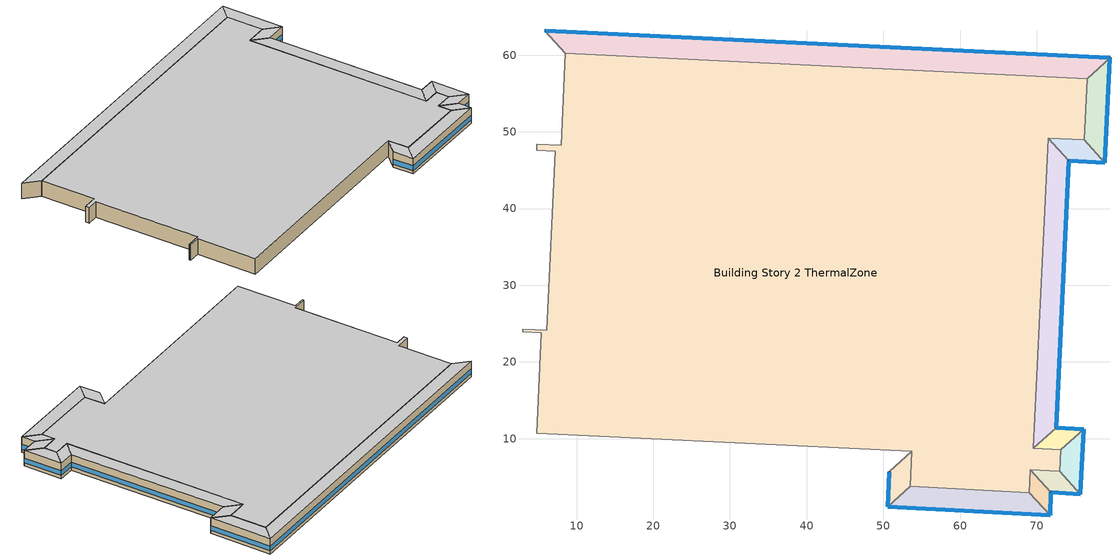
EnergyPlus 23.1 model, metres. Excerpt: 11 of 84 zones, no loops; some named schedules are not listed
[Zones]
Building Story 2 ThermalZone
 floor adiabatic (Typical Interior Floor): 76.59,56.95 76.19,48.94 71.5,49.16 69.54,8.77 73.13,8.55 73.02,5.75 69.14,5.95 69.05,2.94 53.53,3.81 53.69,8.37 4.8,10.69 5.38,23.8 2.95,23.91 2.97,24.27 6.14,24.16 7.23,47.45 4.79,47.57 4.82,48.38 7.98,48.25 8.55,60.23 z3.6
 wall adiabatic (Typical Interior Wall): 76.19,48.94 76.59,56.95 8.55,60.23 7.98,48.25 4.82,48.38 4.79,47.57 7.23,47.45 6.14,24.16 2.97,24.27 2.95,23.91 5.38,23.8 4.8,10.69 53.69,8.37 53.53,3.81 69.05,2.94 69.14,5.95 73.02,5.75 73.13,8.55 69.54,8.77 71.5,49.16 76.19,48.94 z3.6:7.2
 ceiling adiabatic (Typical Interior Ceiling): 8.55,60.23 7.98,48.25 4.82,48.38 4.79,47.57 7.23,47.45 6.14,24.16 2.97,24.27 2.95,23.91 5.38,23.8 4.8,10.69 53.69,8.37 53.53,3.81 69.05,2.94 69.14,5.95 73.02,5.75 73.13,8.55 69.54,8.77 71.5,49.16 76.19,48.94 76.59,56.95 z7.2
Building Story 2 ThermalZone 1
 floor adiabatic (Typical Interior Floor): 79.55,59.64 78.88,45.98 76.19,48.94 76.59,56.95 z3.6
 wall outside (Typical Insulated Steel Framed Exterior Wall R-12.99): 78.88,45.98 79.55,59.64 z3.6:7.2
 wall adiabatic (Typical Interior Wall): 79.55,59.64 76.59,56.95 76.19,48.94 78.88,45.98 z3.6:7.2
 window (U 0.55 SHGC 0.25): 78.88,46 79.55,59.61 z4.36:5.45
 ceiling adiabatic (Typical Interior Ceiling): 76.59,56.95 76.19,48.94 78.88,45.98 79.55,59.64 z7.2
Building Story 2 ThermalZone 2
 floor adiabatic (Typical Interior Floor): 78.88,45.98 74.19,46.2 71.5,49.16 76.19,48.94 z3.6
 wall outside (Typical Insulated Steel Framed Exterior Wall R-12.99): 74.19,46.2 78.88,45.98 z3.6:7.2
 wall adiabatic (Typical Interior Wall): 78.88,45.98 76.19,48.94 71.5,49.16 74.19,46.2 z3.6:7.2
 window (U 0.55 SHGC 0.25): 74.22,46.2 78.85,45.98 z4.36:5.45
 ceiling adiabatic (Typical Interior Ceiling): 76.19,48.94 71.5,49.16 74.19,46.2 78.88,45.98 z7.2
Building Story 2 ThermalZone 20
 floor adiabatic (Typical Interior Ceiling): 5.86,63.19 79.55,59.64 76.59,56.95 8.55,60.23 z3.6
 wall outside (Typical Insulated Steel Framed Exterior Wall R-12.99): 79.55,59.64 5.86,63.19 z3.6:7.2
 wall adiabatic (Typical Interior Wall): 5.86,63.19 8.55,60.23 76.59,56.95 79.55,59.64 z3.6:7.2
 window (U 0.55 SHGC 0.25): 79.52,59.64 5.89,63.19 z4.36:5.44
 ceiling adiabatic (Typical Interior Ceiling): 8.55,60.23 76.59,56.95 79.55,59.64 5.86,63.19 z7.2
Building Story 2 ThermalZone 3
 floor adiabatic (Typical Interior Floor): 74.19,46.2 72.52,11.44 69.54,8.77 71.5,49.16 z3.6
 wall outside (Typical Insulated Steel Framed Exterior Wall R-12.99): 72.52,11.44 74.19,46.2 z3.6:7.2
 wall adiabatic (Typical Interior Wall): 74.19,46.2 71.5,49.16 69.54,8.77 72.52,11.44 z3.6:7.2
 window (U 0.55 SHGC 0.25): 72.52,11.46 74.19,46.18 z4.36:5.44
 ceiling adiabatic (Typical Interior Ceiling): 71.5,49.16 69.54,8.77 72.52,11.44 74.19,46.2 z7.2
Building Story 2 ThermalZone 4
 floor adiabatic (Typical Interior Floor): 72.52,11.44 76.12,11.22 73.13,8.55 69.54,8.77 z3.6
 wall outside (Typical Insulated Steel Framed Exterior Wall R-12.99): 76.12,11.22 72.52,11.44 z3.6:7.2
 wall adiabatic (Typical Interior Wall): 72.52,11.44 69.54,8.77 73.13,8.55 76.12,11.22 z3.6:7.2
 window (U 0.55 SHGC 0.25): 76.09,11.22 72.54,11.44 z4.36:5.46
 ceiling adiabatic (Typical Interior Ceiling): 69.54,8.77 73.13,8.55 76.12,11.22 72.52,11.44 z7.2
Building Story 2 ThermalZone 5
 floor adiabatic (Typical Interior Floor): 76.12,11.22 75.7,2.78 73.02,5.75 73.13,8.55 z3.6
 wall outside (Typical Insulated Steel Framed Exterior Wall R-12.99): 75.7,2.78 76.12,11.22 z3.6:7.2
 wall adiabatic (Typical Interior Wall): 76.12,11.22 73.13,8.55 73.02,5.75 75.7,2.78 z3.6:7.2
 window (U 0.55 SHGC 0.25): 75.7,2.8 76.11,11.19 z4.36:5.45
 ceiling adiabatic (Typical Interior Ceiling): 73.13,8.55 73.02,5.75 75.7,2.78 76.12,11.22 z7.2
Building Story 2 ThermalZone 6
 floor adiabatic (Typical Interior Floor): 75.7,2.78 71.85,3 69.14,5.95 73.02,5.75 z3.6
 wall outside (Typical Insulated Steel Framed Exterior Wall R-12.99): 71.85,3 75.7,2.78 z3.6:7.2
 wall adiabatic (Typical Interior Wall): 75.7,2.78 73.02,5.75 69.14,5.95 71.85,3 z3.6:7.2
 window (U 0.55 SHGC 0.25): 71.87,3 75.67,2.78 z4.36:5.46
 ceiling adiabatic (Typical Interior Ceiling): 73.02,5.75 69.14,5.95 71.85,3 75.7,2.78 z7.2
Building Story 2 ThermalZone 7
 floor adiabatic (Typical Interior Floor): 71.85,3 71.76,0 69.05,2.94 69.14,5.95 z3.6
 wall outside (Typical Insulated Steel Framed Exterior Wall R-12.99): 71.76,0 71.85,3 z3.6:7.2
 wall adiabatic (Typical Interior Wall): 71.85,3 69.14,5.95 69.05,2.94 71.76,0 z3.6:7.2
 window (U 0.55 SHGC 0.25): 71.76,0.03 71.84,2.97 z4.36:5.46
 ceiling adiabatic (Typical Interior Ceiling): 69.14,5.95 69.05,2.94 71.76,0 71.85,3 z7.2
Building Story 2 ThermalZone 8
 floor adiabatic (Typical Interior Floor): 71.76,0 50.58,1.11 53.53,3.81 69.05,2.94 z3.6
 wall outside (Typical Insulated Steel Framed Exterior Wall R-12.99): 50.58,1.11 71.76,0 z3.6:7.2
 wall adiabatic (Typical Interior Wall): 71.76,0 69.05,2.94 53.53,3.81 50.58,1.11 z3.6:7.2
 window (U 0.55 SHGC 0.25): 50.6,1.11 71.74,0 z4.36:5.44
 ceiling adiabatic (Typical Interior Ceiling): 69.05,2.94 53.53,3.81 50.58,1.11 71.76,0 z7.2
Building Story 2 ThermalZone 9
 floor adiabatic (Typical Interior Floor): 50.58,1.11 50.74,5.66 53.69,8.37 53.53,3.81 z3.6
 wall outside (Typical Insulated Steel Framed Exterior Wall R-12.99): 50.74,5.66 50.58,1.11 z3.6:7.2
 wall adiabatic (Typical Interior Wall): 50.58,1.11 53.53,3.81 53.69,8.37 50.74,5.66 z3.6:7.2
 window (U 0.55 SHGC 0.25): 50.74,5.64 50.58,1.14 z4.36:5.45
 ceiling adiabatic (Typical Interior Ceiling): 53.53,3.81 53.69,8.37 50.74,5.66 50.58,1.11 z7.2
[Building]
bld_25: Terrain=City
[Site:Location]
Jack Northrop Fld H_CA_USA: Latitude {deg}=41.3128; Longitude {deg}=-105.579; Time Zone {hr}=-8; Elevation {m}=21
[Site:GroundTemperature:FCfactorMethod]
18.8, 14.3, 13.6, 13.2, 13.3, 12.6, 15.3, 15.6, 17.7, 19.4, 19.7, 18.5
[Site:WaterMainsTemperature]
Calculation Method=Correlation; Annual Average Outdoor Air Temperature {C}=8.96667; Maximum Difference In Monthly Average Outdoor Air Temperatures {deltaC}=26.2
[SizingPeriod:DesignDay] Day of Month=21; Dry-Bulb Temperature Range Modifier Type=DefaultMultipliers; Humidity Condition Type=Wetbulb; Barometric Pressure {Pa}=98769; Rain Indicator=No; Snow Indicator=No; Daylight Saving Time Indicator=No; Begin Environment Reset Mode=FullResetAtBeginEnvironment
Name | Month | Day Type | Maximum Dry-Bulb Temperature {C} | Daily Dry-Bulb Temperature Range {deltaC} | Wetbulb or DewPoint at Maximum Dry-Bulb {C} | Wind Speed {m/s} | Wind Direction {deg} | Solar Model Indicator | ASHRAE Clear Sky Optical Depth for Beam Irradiance (taub) | ASHRAE Clear Sky Optical Depth for Diffuse Irradiance (taud) | Sky Clearness
Buffalo Niagara Intl Ap Ann Clg .4% Condns DB=>MWB 1 | 7 | SummerDesignDay | 30.3 | 9.3 | 21.8 | 5.7 | 240 | ASHRAETau | 0.462 | 2.001
Buffalo Niagara Intl Ap Ann Clg .4% Condns WB=>MDB 1 | 7 | SummerDesignDay | 27.8 | 9.3 | 23.8 | 5.7 | 240 | ASHRAETau | 0.462 | 2.001
Buffalo Niagara Intl Ap Ann Htg 99.6% Condns DB 1 | 1 | WinterDesignDay | -16.3 | 0 | -16.3 | 5.1 | 270 | ASHRAEClearSky |  |  | 0
[Material] Thermal Absorptance=0.9; Solar Absorptance=0.7
Name | Roughness | Thickness {m} | Conductivity {W/m-K} | Density {kg/m3} | Specific Heat {J/kg-K} | Visible Absorptance
100mm Normalweight concrete floor | MediumRough | 0.1016 | 2.31045 | 2322 | 832.557 | 0.7
25mm Stucco | Smooth | 0.0254 | 0.72 | 1856 | 840 | 0.7
5/8 in. Gypsum Board | MediumSmooth | 0.0159 | 0.16 | 800 | 1090 | 0.7
G01 13mm gypsum board | Smooth | 0.0127 | 0.160031 | 800.001 | 1090.73 | 0.5
Std Wood 6inch 1; Std Wood 6inch 2 | MediumSmooth | 0.15 | 0.12 | 540 | 1210 | 0.7
[Material:NoMass] Roughness=Smooth; Thermal Absorptance=0.9; Solar Absorptance=0.7
Name | Thermal Resistance {m2-K/W} | Visible Absorptance
CP02 CARPET PAD | 0.21648 | 0.8
Typical Insulation R-10.81 | 1.90342 | 0.7
[WindowMaterial:Gas]
Gap_1_W_0_0032: Gas Type=Air; Thickness {m}=0.0032
[WindowMaterial:Glazing] Optical Data Type=SpectralAverage; Infrared Transmittance at Normal Incidence=0; Back Side Infrared Hemispherical Emissivity=0.84; Conductivity {W/m-K}=1; Dirt Correction Factor for Solar and Visible Transmittance=1; Solar Diffusing=No
Name | Thickness {m} | Solar Transmittance at Normal Incidence | Front Side Solar Reflectance at Normal Incidence | Back Side Solar Reflectance at Normal Incidence | Visible Transmittance at Normal Incidence | Front Side Visible Reflectance at Normal Incidence | Back Side Visible Reflectance at Normal Incidence | Front Side Infrared Hemispherical Emissivity
Glass_2022F_LayerAvg | 0.0039 | 0.355897 | 0.394095 | 0.265645 | 0.677694 | 0.042734 | 0.05547 | 0.046
Glass_2175_LayerAvg | 0.0086 | 0.167758 | 0.217606 | 0.437978 | 0.416044 | 0.078729 | 0.10654 | 0.84
[Construction]
InteriorFurnishings 1: Std Wood 6inch 1
InteriorFurnishings 2: Std Wood 6inch 2
Typical Insulated Steel Framed Exterior Wall R-12.99: 25mm Stucco, 5/8 in. Gypsum Board, Typical Insulation R-10.81, 5/8 in. Gypsum Board
Typical Interior Ceiling: CP02 CARPET PAD, 100mm Normalweight concrete floor
Typical Interior Floor: 100mm Normalweight concrete floor, CP02 CARPET PAD
Typical Interior Wall: G01 13mm gypsum board, G01 13mm gypsum board
U 0.55 SHGC 0.25: Glass_2175_LayerAvg, Gap_1_W_0_0032, Glass_2022F_LayerAvg
[Zone] Multiplier=1; Part of Total Floor Area=Yes
Building Story 2 ThermalZone; Building Story 2 ThermalZone 1; Building Story 2 ThermalZone 2; Building Story 2 ThermalZone 20; Building Story 2 ThermalZone 3; Building Story 2 ThermalZone 4; Building Story 2 ThermalZone 5; Building Story 2 ThermalZone 6; Building Story 2 ThermalZone 7; Building Story 2 ThermalZone 8; Building Story 2 ThermalZone 9
[Space] Space Type=Story Mid Blended Space Type
Name | Zone
Building Story 2 Space | Building Story 2 ThermalZone
Building Story 2 Space 1 | Building Story 2 ThermalZone 1
Building Story 2 Space 2 | Building Story 2 ThermalZone 2
Building Story 2 Space 20 | Building Story 2 ThermalZone 20
Building Story 2 Space 3 | Building Story 2 ThermalZone 3
Building Story 2 Space 4 | Building Story 2 ThermalZone 4
Building Story 2 Space 5 | Building Story 2 ThermalZone 5
Building Story 2 Space 6 | Building Story 2 ThermalZone 6
Building Story 2 Space 7 | Building Story 2 ThermalZone 7
Building Story 2 Space 8 | Building Story 2 ThermalZone 8
Building Story 2 Space 9 | Building Story 2 ThermalZone 9
[SpaceList]
Story Mid Blended Space Type: Building Story 2 Space 4, Building Story 2 Space 11, Building Story 2 Space 20, Building Story 2 Space 16, Building Story 2 Space 5, Building Story 2 Space 17, Building Story 2 Space 15, Building Story 2 Space 19, Building Story 2 Space 18, Building Story 2 Space 14, Building Story 2 Space 7, Building Story 2 Space 13, Building Story 2 Space 10, Building Story 2 Space 12, Building Story 2 Space 9, Building Story 2 Space 6, Building Story 2 Space 3, Building Story 2 Space 2, Building Story 2 Space, Building Story 2 Space 8, Building Story 2 Space 1
[InternalMass]
Name | Construction | Zone or ZoneList | Space or SpaceList | Surface Area {m2}
Building Story 2 Space 4 SecondarySchool Classroom A  - Story Mid Mass; Building Story 2 Space 4 SecondarySchool Classroom C  - Story Mid Mass | InteriorFurnishings 1 | Building Story 2 ThermalZone 4 | Building Story 2 Space 4 | 4.47776
Building Story 2 Space 20 SecondarySchool Classroom A  - Story Mid Mass; Building Story 2 Space 20 SecondarySchool Classroom C  - Story Mid Mass | InteriorFurnishings 1 | Building Story 2 ThermalZone 20 | Building Story 2 Space 20 | 87.5473
Building Story 2 Space 5 SecondarySchool Classroom A  - Story Mid Mass; Building Story 2 Space 5 SecondarySchool Classroom C  - Story Mid Mass | InteriorFurnishings 1 | Building Story 2 ThermalZone 5 | Building Story 2 Space 5 | 6.94893
Building Story 2 Space 7 SecondarySchool Classroom A  - Story Mid Mass; Building Story 2 Space 7 SecondarySchool Classroom C  - Story Mid Mass | InteriorFurnishings 1 | Building Story 2 ThermalZone 7 | Building Story 2 Space 7 | 3.66064
Building Story 2 Space 9 SecondarySchool Classroom A  - Story Mid Mass; Building Story 2 Space 9 SecondarySchool Classroom C  - Story Mid Mass | InteriorFurnishings 1 | Building Story 2 ThermalZone 9 | Building Story 2 Space 9 | 5.66849
Building Story 2 Space 6 SecondarySchool Classroom A  - Story Mid Mass; Building Story 2 Space 6 SecondarySchool Classroom C  - Story Mid Mass | InteriorFurnishings 1 | Building Story 2 ThermalZone 6 | Building Story 2 Space 6 | 4.75399
Building Story 2 Space 3 SecondarySchool Classroom A  - Story Mid Mass; Building Story 2 Space 3 SecondarySchool Classroom C  - Story Mid Mass | InteriorFurnishings 1 | Building Story 2 ThermalZone 3 | Building Story 2 Space 3 | 46.5917
Building Story 2 Space 2 SecondarySchool Classroom A  - Story Mid Mass; Building Story 2 Space 2 SecondarySchool Classroom C  - Story Mid Mass | InteriorFurnishings 1 | Building Story 2 ThermalZone 2 | Building Story 2 Space 2 | 5.7984
Building Story 2 Space SecondarySchool Classroom A  - Story Mid Mass; Building Story 2 Space SecondarySchool Classroom C  - Story Mid Mass | InteriorFurnishings 1 | Building Story 2 ThermalZone | Building Story 2 Space | 1442.32
Building Story 2 Space 8 SecondarySchool Classroom A  - Story Mid Mass; Building Story 2 Space 8 SecondarySchool Classroom C  - Story Mid Mass | InteriorFurnishings 1 | Building Story 2 ThermalZone 8 | Building Story 2 Space 8 | 22.6304
Building Story 2 Space 1 SecondarySchool Classroom A  - Story Mid Mass; Building Story 2 Space 1 SecondarySchool Classroom C  - Story Mid Mass | InteriorFurnishings 1 | Building Story 2 ThermalZone 1 | Building Story 2 Space 1 | 13.3914
Building Story 2 Space 4 SecondarySchool Classroom A end_a - Story Mid Mass; Building Story 2 Space 4 SecondarySchool Classroom C end_a - Story Mid Mass | InteriorFurnishings 1 | Building Story 2 ThermalZone 4 | Building Story 2 Space 4 | 0.351478
Building Story 2 Space 20 SecondarySchool Classroom A end_a - Story Mid Mass; Building Story 2 Space 20 SecondarySchool Classroom C end_a - Story Mid Mass | InteriorFurnishings 1 | Building Story 2 ThermalZone 20 | Building Story 2 Space 20 | 6.87195
Building Story 2 Space 5 SecondarySchool Classroom A end_a - Story Mid Mass; Building Story 2 Space 5 SecondarySchool Classroom C end_a - Story Mid Mass | InteriorFurnishings 1 | Building Story 2 ThermalZone 5 | Building Story 2 Space 5 | 0.54545
Building Story 2 Space 7 SecondarySchool Classroom A end_a - Story Mid Mass; Building Story 2 Space 7 SecondarySchool Classroom C end_a - Story Mid Mass | InteriorFurnishings 1 | Building Story 2 ThermalZone 7 | Building Story 2 Space 7 | 0.287339
Building Story 2 Space 9 SecondarySchool Classroom A end_a - Story Mid Mass; Building Story 2 Space 9 SecondarySchool Classroom C end_a - Story Mid Mass | InteriorFurnishings 1 | Building Story 2 ThermalZone 9 | Building Story 2 Space 9 | 0.444943
Building Story 2 Space 6 SecondarySchool Classroom A end_a - Story Mid Mass; Building Story 2 Space 6 SecondarySchool Classroom C end_a - Story Mid Mass | InteriorFurnishings 1 | Building Story 2 ThermalZone 6 | Building Story 2 Space 6 | 0.37316
Building Story 2 Space 3 SecondarySchool Classroom A end_a - Story Mid Mass; Building Story 2 Space 3 SecondarySchool Classroom C end_a - Story Mid Mass | InteriorFurnishings 1 | Building Story 2 ThermalZone 3 | Building Story 2 Space 3 | 3.65717
Building Story 2 Space 2 SecondarySchool Classroom A end_a - Story Mid Mass; Building Story 2 Space 2 SecondarySchool Classroom C end_a - Story Mid Mass | InteriorFurnishings 1 | Building Story 2 ThermalZone 2 | Building Story 2 Space 2 | 0.45514
Building Story 2 Space SecondarySchool Classroom A end_a - Story Mid Mass; Building Story 2 Space SecondarySchool Classroom C end_a - Story Mid Mass | InteriorFurnishings 1 | Building Story 2 ThermalZone | Building Story 2 Space | 113.213
Building Story 2 Space 8 SecondarySchool Classroom A end_a - Story Mid Mass; Building Story 2 Space 8 SecondarySchool Classroom C end_a - Story Mid Mass | InteriorFurnishings 1 | Building Story 2 ThermalZone 8 | Building Story 2 Space 8 | 1.77635
Building Story 2 Space 1 SecondarySchool Classroom A end_a - Story Mid Mass; Building Story 2 Space 1 SecondarySchool Classroom C end_a - Story Mid Mass | InteriorFurnishings 1 | Building Story 2 ThermalZone 1 | Building Story 2 Space 1 | 1.05114
Building Story 2 Space 4 SecondarySchool Corridor B  - Story Mid Mass | InteriorFurnishings 1 | Building Story 2 ThermalZone 4 | Building Story 2 Space 4 | 6.31392
Building Story 2 Space 20 SecondarySchool Corridor B  - Story Mid Mass | InteriorFurnishings 1 | Building Story 2 ThermalZone 20 | Building Story 2 Space 20 | 123.447
Building Story 2 Space 5 SecondarySchool Corridor B  - Story Mid Mass | InteriorFurnishings 1 | Building Story 2 ThermalZone 5 | Building Story 2 Space 5 | 9.79843
Building Story 2 Space 7 SecondarySchool Corridor B  - Story Mid Mass | InteriorFurnishings 1 | Building Story 2 ThermalZone 7 | Building Story 2 Space 7 | 5.16173
Building Story 2 Space 9 SecondarySchool Corridor B  - Story Mid Mass | InteriorFurnishings 1 | Building Story 2 ThermalZone 9 | Building Story 2 Space 9 | 7.99292
Building Story 2 Space 6 SecondarySchool Corridor B  - Story Mid Mass | InteriorFurnishings 1 | Building Story 2 ThermalZone 6 | Building Story 2 Space 6 | 6.70342
Building Story 2 Space 3 SecondarySchool Corridor B  - Story Mid Mass | InteriorFurnishings 1 | Building Story 2 ThermalZone 3 | Building Story 2 Space 3 | 65.6972
Building Story 2 Space 2 SecondarySchool Corridor B  - Story Mid Mass | InteriorFurnishings 1 | Building Story 2 ThermalZone 2 | Building Story 2 Space 2 | 8.17611
Building Story 2 Space SecondarySchool Corridor B  - Story Mid Mass | InteriorFurnishings 1 | Building Story 2 ThermalZone | Building Story 2 Space | 2033.76
Building Story 2 Space 8 SecondarySchool Corridor B  - Story Mid Mass | InteriorFurnishings 1 | Building Story 2 ThermalZone 8 | Building Story 2 Space 8 | 31.9103
Building Story 2 Space 1 SecondarySchool Corridor B  - Story Mid Mass | InteriorFurnishings 1 | Building Story 2 ThermalZone 1 | Building Story 2 Space 1 | 18.8827
Building Story 2 Space 4 SecondarySchool Corridor B end_a - Story Mid Mass | InteriorFurnishings 1 | Building Story 2 ThermalZone 4 | Building Story 2 Space 4 | 0.495605
Building Story 2 Space 20 SecondarySchool Corridor B end_a - Story Mid Mass | InteriorFurnishings 1 | Building Story 2 ThermalZone 20 | Building Story 2 Space 20 | 9.68988
Building Story 2 Space 5 SecondarySchool Corridor B end_a - Story Mid Mass | InteriorFurnishings 1 | Building Story 2 ThermalZone 5 | Building Story 2 Space 5 | 0.769119
Building Story 2 Space 7 SecondarySchool Corridor B end_a - Story Mid Mass | InteriorFurnishings 1 | Building Story 2 ThermalZone 7 | Building Story 2 Space 7 | 0.405165
Building Story 2 Space 9 SecondarySchool Corridor B end_a - Story Mid Mass | InteriorFurnishings 1 | Building Story 2 ThermalZone 9 | Building Story 2 Space 9 | 0.627397
Building Story 2 Space 6 SecondarySchool Corridor B end_a - Story Mid Mass | InteriorFurnishings 1 | Building Story 2 ThermalZone 6 | Building Story 2 Space 6 | 0.526179
Building Story 2 Space 3 SecondarySchool Corridor B end_a - Story Mid Mass | InteriorFurnishings 1 | Building Story 2 ThermalZone 3 | Building Story 2 Space 3 | 5.15684
Building Story 2 Space 2 SecondarySchool Corridor B end_a - Story Mid Mass | InteriorFurnishings 1 | Building Story 2 ThermalZone 2 | Building Story 2 Space 2 | 0.641776
Building Story 2 Space SecondarySchool Corridor B end_a - Story Mid Mass | InteriorFurnishings 1 | Building Story 2 ThermalZone | Building Story 2 Space | 159.638
Building Story 2 Space 8 SecondarySchool Corridor B end_a - Story Mid Mass | InteriorFurnishings 1 | Building Story 2 ThermalZone 8 | Building Story 2 Space 8 | 2.50477
Building Story 2 Space 1 SecondarySchool Corridor B end_a - Story Mid Mass | InteriorFurnishings 1 | Building Story 2 ThermalZone 1 | Building Story 2 Space 1 | 1.48218
Building Story 2 Space 4 SecondarySchool Gym A  - Story Mid Mass; Building Story 2 Space 4 SecondarySchool Gym C  - Story Mid Mass | InteriorFurnishings 1 | Building Story 2 ThermalZone 4 | Building Story 2 Space 4 | 0.250414
Building Story 2 Space 20 SecondarySchool Gym A  - Story Mid Mass; Building Story 2 Space 20 SecondarySchool Gym C  - Story Mid Mass | InteriorFurnishings 1 | Building Story 2 ThermalZone 20 | Building Story 2 Space 20 | 4.896
Building Story 2 Space 5 SecondarySchool Gym A  - Story Mid Mass; Building Story 2 Space 5 SecondarySchool Gym C  - Story Mid Mass | InteriorFurnishings 1 | Building Story 2 ThermalZone 5 | Building Story 2 Space 5 | 0.388612
Building Story 2 Space 7 SecondarySchool Gym A  - Story Mid Mass; Building Story 2 Space 7 SecondarySchool Gym C  - Story Mid Mass | InteriorFurnishings 1 | Building Story 2 ThermalZone 7 | Building Story 2 Space 7 | 0.204718
Building Story 2 Space 9 SecondarySchool Gym A  - Story Mid Mass; Building Story 2 Space 9 SecondarySchool Gym C  - Story Mid Mass | InteriorFurnishings 1 | Building Story 2 ThermalZone 9 | Building Story 2 Space 9 | 0.317005
Building Story 2 Space 6 SecondarySchool Gym A  - Story Mid Mass; Building Story 2 Space 6 SecondarySchool Gym C  - Story Mid Mass | InteriorFurnishings 1 | Building Story 2 ThermalZone 6 | Building Story 2 Space 6 | 0.265862
Building Story 2 Space 3 SecondarySchool Gym A  - Story Mid Mass; Building Story 2 Space 3 SecondarySchool Gym C  - Story Mid Mass | InteriorFurnishings 1 | Building Story 2 ThermalZone 3 | Building Story 2 Space 3 | 2.6056
Building Story 2 Space 2 SecondarySchool Gym A  - Story Mid Mass; Building Story 2 Space 2 SecondarySchool Gym C  - Story Mid Mass | InteriorFurnishings 1 | Building Story 2 ThermalZone 2 | Building Story 2 Space 2 | 0.32427
Building Story 2 Space SecondarySchool Gym A  - Story Mid Mass; Building Story 2 Space SecondarySchool Gym C  - Story Mid Mass | InteriorFurnishings 1 | Building Story 2 ThermalZone | Building Story 2 Space | 80.6602
Building Story 2 Space 8 SecondarySchool Gym A  - Story Mid Mass; Building Story 2 Space 8 SecondarySchool Gym C  - Story Mid Mass | InteriorFurnishings 1 | Building Story 2 ThermalZone 8 | Building Story 2 Space 8 | 1.26558
Building Story 2 Space 1 SecondarySchool Gym A  - Story Mid Mass; Building Story 2 Space 1 SecondarySchool Gym C  - Story Mid Mass | InteriorFurnishings 1 | Building Story 2 ThermalZone 1 | Building Story 2 Space 1 | 0.748899
Building Story 2 Space 4 SecondarySchool Gym A end_b - Story Mid Mass; Building Story 2 Space 4 SecondarySchool Gym C end_b - Story Mid Mass | InteriorFurnishings 1 | Building Story 2 ThermalZone 4 | Building Story 2 Space 4 | 0.104983
Building Story 2 Space 20 SecondarySchool Gym A end_b - Story Mid Mass; Building Story 2 Space 20 SecondarySchool Gym C end_b - Story Mid Mass | InteriorFurnishings 1 | Building Story 2 ThermalZone 20 | Building Story 2 Space 20 | 2.05258
Building Story 2 Space 5 SecondarySchool Gym A end_b - Story Mid Mass; Building Story 2 Space 5 SecondarySchool Gym C end_b - Story Mid Mass | InteriorFurnishings 1 | Building Story 2 ThermalZone 5 | Building Story 2 Space 5 | 0.16292
Building Story 2 Space 7 SecondarySchool Gym A end_b - Story Mid Mass; Building Story 2 Space 7 SecondarySchool Gym C end_b - Story Mid Mass | InteriorFurnishings 1 | Building Story 2 ThermalZone 7 | Building Story 2 Space 7 | 0.0858251
Building Story 2 Space 9 SecondarySchool Gym A end_b - Story Mid Mass; Building Story 2 Space 9 SecondarySchool Gym C end_b - Story Mid Mass | InteriorFurnishings 1 | Building Story 2 ThermalZone 9 | Building Story 2 Space 9 | 0.1329
Building Story 2 Space 6 SecondarySchool Gym A end_b - Story Mid Mass; Building Story 2 Space 6 SecondarySchool Gym C end_b - Story Mid Mass | InteriorFurnishings 1 | Building Story 2 ThermalZone 6 | Building Story 2 Space 6 | 0.111459
Building Story 2 Space 3 SecondarySchool Gym A end_b - Story Mid Mass; Building Story 2 Space 3 SecondarySchool Gym C end_b - Story Mid Mass | InteriorFurnishings 1 | Building Story 2 ThermalZone 3 | Building Story 2 Space 3 | 1.09236
Building Story 2 Space 2 SecondarySchool Gym A end_b - Story Mid Mass; Building Story 2 Space 2 SecondarySchool Gym C end_b - Story Mid Mass | InteriorFurnishings 1 | Building Story 2 ThermalZone 2 | Building Story 2 Space 2 | 0.135946
Building Story 2 Space SecondarySchool Gym A end_b - Story Mid Mass; Building Story 2 Space SecondarySchool Gym C end_b - Story Mid Mass | InteriorFurnishings 1 | Building Story 2 ThermalZone | Building Story 2 Space | 33.8157
Building Story 2 Space 8 SecondarySchool Gym A end_b - Story Mid Mass; Building Story 2 Space 8 SecondarySchool Gym C end_b - Story Mid Mass | InteriorFurnishings 1 | Building Story 2 ThermalZone 8 | Building Story 2 Space 8 | 0.530579
Building Story 2 Space 1 SecondarySchool Gym A end_b - Story Mid Mass; Building Story 2 Space 1 SecondarySchool Gym C end_b - Story Mid Mass | InteriorFurnishings 1 | Building Story 2 ThermalZone 1 | Building Story 2 Space 1 | 0.313966
Building Story 2 Space 4 SecondarySchool Gym B  - Story Mid Mass | InteriorFurnishings 1 | Building Story 2 ThermalZone 4 | Building Story 2 Space 4 | 2.35809
Building Story 2 Space 20 SecondarySchool Gym B  - Story Mid Mass | InteriorFurnishings 1 | Building Story 2 ThermalZone 20 | Building Story 2 Space 20 | 46.1044
Building Story 2 Space 5 SecondarySchool Gym B  - Story Mid Mass | InteriorFurnishings 1 | Building Story 2 ThermalZone 5 | Building Story 2 Space 5 | 3.65946
Building Story 2 Space 7 SecondarySchool Gym B  - Story Mid Mass | InteriorFurnishings 1 | Building Story 2 ThermalZone 7 | Building Story 2 Space 7 | 1.92777
Building Story 2 Space 9 SecondarySchool Gym B  - Story Mid Mass | InteriorFurnishings 1 | Building Story 2 ThermalZone 9 | Building Story 2 Space 9 | 2.98515
Building Story 2 Space 6 SecondarySchool Gym B  - Story Mid Mass | InteriorFurnishings 1 | Building Story 2 ThermalZone 6 | Building Story 2 Space 6 | 2.50355
Building Story 2 Space 3 SecondarySchool Gym B  - Story Mid Mass | InteriorFurnishings 1 | Building Story 2 ThermalZone 3 | Building Story 2 Space 3 | 24.5362
Building Story 2 Space 2 SecondarySchool Gym B  - Story Mid Mass | InteriorFurnishings 1 | Building Story 2 ThermalZone 2 | Building Story 2 Space 2 | 3.05357
Building Story 2 Space SecondarySchool Gym B  - Story Mid Mass | InteriorFurnishings 1 | Building Story 2 ThermalZone | Building Story 2 Space | 759.556
Building Story 2 Space 8 SecondarySchool Gym B  - Story Mid Mass | InteriorFurnishings 1 | Building Story 2 ThermalZone 8 | Building Story 2 Space 8 | 11.9177
Building Story 2 Space 1 SecondarySchool Gym B  - Story Mid Mass | InteriorFurnishings 1 | Building Story 2 ThermalZone 1 | Building Story 2 Space 1 | 7.05219
Building Story 2 Space 4 SecondarySchool Gym B end_b - Story Mid Mass | InteriorFurnishings 1 | Building Story 2 ThermalZone 4 | Building Story 2 Space 4 | 0.988595
Building Story 2 Space 20 SecondarySchool Gym B end_b - Story Mid Mass | InteriorFurnishings 1 | Building Story 2 ThermalZone 20 | Building Story 2 Space 20 | 19.3286
Building Story 2 Space 5 SecondarySchool Gym B end_b - Story Mid Mass | InteriorFurnishings 1 | Building Story 2 ThermalZone 5 | Building Story 2 Space 5 | 1.53418
Building Story 2 Space 7 SecondarySchool Gym B end_b - Story Mid Mass | InteriorFurnishings 1 | Building Story 2 ThermalZone 7 | Building Story 2 Space 7 | 0.808192
Building Story 2 Space 9 SecondarySchool Gym B end_b - Story Mid Mass | InteriorFurnishings 1 | Building Story 2 ThermalZone 9 | Building Story 2 Space 9 | 1.25148
Building Story 2 Space 6 SecondarySchool Gym B end_b - Story Mid Mass | InteriorFurnishings 1 | Building Story 2 ThermalZone 6 | Building Story 2 Space 6 | 1.04958
Building Story 2 Space 3 SecondarySchool Gym B end_b - Story Mid Mass | InteriorFurnishings 1 | Building Story 2 ThermalZone 3 | Building Story 2 Space 3 | 10.2865
Building Story 2 Space 2 SecondarySchool Gym B end_b - Story Mid Mass | InteriorFurnishings 1 | Building Story 2 ThermalZone 2 | Building Story 2 Space 2 | 1.28017
Building Story 2 Space SecondarySchool Gym B end_b - Story Mid Mass | InteriorFurnishings 1 | Building Story 2 ThermalZone | Building Story 2 Space | 318.433
Building Story 2 Space 8 SecondarySchool Gym B end_b - Story Mid Mass | InteriorFurnishings 1 | Building Story 2 ThermalZone 8 | Building Story 2 Space 8 | 4.99632
Building Story 2 Space 1 SecondarySchool Gym B end_b - Story Mid Mass | InteriorFurnishings 1 | Building Story 2 ThermalZone 1 | Building Story 2 Space 1 | 2.95653
Building Story 2 Space Mass | InteriorFurnishings 2 | Building Story 2 ThermalZone | Building Story 2 Space | 6611.39
Building Story 2 Space 1 Mass | InteriorFurnishings 2 | Building Story 2 ThermalZone 1 | Building Story 2 Space 1 | 61.3843
Building Story 2 Space 2 Mass | InteriorFurnishings 2 | Building Story 2 ThermalZone 2 | Building Story 2 Space 2 | 26.5791
Building Story 2 Space 20 Mass | InteriorFurnishings 2 | Building Story 2 ThermalZone 20 | Building Story 2 Space 20 | 401.306
Building Story 2 Space 3 Mass | InteriorFurnishings 2 | Building Story 2 ThermalZone 3 | Building Story 2 Space 3 | 213.57
Building Story 2 Space 4 Mass | InteriorFurnishings 2 | Building Story 2 ThermalZone 4 | Building Story 2 Space 4 | 20.5255
Building Story 2 Space 5 Mass | InteriorFurnishings 2 | Building Story 2 ThermalZone 5 | Building Story 2 Space 5 | 31.853
Building Story 2 Space 6 Mass | InteriorFurnishings 2 | Building Story 2 ThermalZone 6 | Building Story 2 Space 6 | 21.7917
Building Story 2 Space 7 Mass | InteriorFurnishings 2 | Building Story 2 ThermalZone 7 | Building Story 2 Space 7 | 16.7799
Building Story 2 Space 8 Mass | InteriorFurnishings 2 | Building Story 2 ThermalZone 8 | Building Story 2 Space 8 | 103.735
Building Story 2 Space 9 Mass | InteriorFurnishings 2 | Building Story 2 ThermalZone 9 | Building Story 2 Space 9 | 25.9836
[Lights] Zone or ZoneList or Space or SpaceList=Story Mid Blended Space Type; Design Level Calculation Method=Watts/Area; Return Air Fraction=0; Fraction Radiant=0.37; Fraction Visible=0.2; Fraction Replaceable=1
Name | Schedule | Watts per Zone Floor Area {W/m2}
SecondarySchool Classroom Lights 1 | SchoolSecondary BLDG_LIGHT_CLASSROOM_SCH_2013 | 6.28069
SecondarySchool Corridor Lights 1 | SchoolSecondary BLDG_LIGHT_CORRIDOR_SCH_2013 | 2.35688
SecondarySchool Gym Lights 2 | SchoolSecondary BLDG_LIGHT_GYM_SCH_2013 | 1.53202
[People] Zone or ZoneList or Space or SpaceList=Story Mid Blended Space Type; Number of People Calculation Method=People/Area; Fraction Radiant=0.3; Activity Level Schedule=SchoolSecondary ACTIVITY_SCH; Enable ASHRAE 55 Comfort Warnings=Yes; Mean Radiant Temperature Calculation Type=ZoneAveraged; Work Efficiency Schedule=Work Efficiency Schedule; Clothing Insulation Schedule=Clothing Schedule; Air Velocity Schedule=Air Velocity Schedule; Thermal Comfort Model 1 Type=Fanger
Name | Number of People Schedule | People per Floor Area {person/m2}
SecondarySchool Classroom People 1 | SchoolSecondary BLDG_OCC_SCH | 0.177277
SecondarySchool Gym People 2 | SchoolSecondary BLDG_OCC_SCH_Gym | 0.0638343
[ElectricEquipment] Zone or ZoneList or Space or SpaceList=Story Mid Blended Space Type; Schedule=SchoolSecondary BLDG_EQUIP_SCH_2013; Design Level Calculation Method=Watts/Area; Fraction Latent=0; Fraction Radiant=0.5; Fraction Lost=0
Name | Watts per Zone Floor Area {W/m2}
SecondarySchool Classroom Elec Equip 1 | 4.70545
SecondarySchool Corridor Elec Equip 1 | 1.32128
SecondarySchool Gym Elec Equip 2 | 0.978793
[ZoneInfiltration:DesignFlowRate] Zone or ZoneList or Space or SpaceList=Story Mid Blended Space Type; Schedule=Always On Discrete; Design Flow Rate Calculation Method=Flow/ExteriorArea; Constant Term Coefficient=0; Temperature Term Coefficient=0; Velocity Term Coefficient=0.224; Velocity Squared Term Coefficient=0
Name | Flow Rate per Exterior Surface Area {m3/s-m2}
SecondarySchool Classroom A  - Story Mid Infiltration; SecondarySchool Classroom C  - Story Mid Infiltration | 0.000127116
SecondarySchool Classroom A end_a - Story Mid Infiltration; SecondarySchool Classroom C end_a - Story Mid Infiltration | 4.33833e-05
SecondarySchool Corridor B end_a - Story Mid Infiltration | 4.71038e-05
SecondarySchool Gym A  - Story Mid Infiltration; SecondarySchool Gym C  - Story Mid Infiltration | 2.38001e-05
SecondarySchool Gym A end_b - Story Mid Infiltration; SecondarySchool Gym C end_b - Story Mid Infiltration | 1.99557e-05
SecondarySchool Gym B end_b - Story Mid Infiltration | 9.39589e-05
[Daylighting:Controls] Lighting Control Type=Stepped; Minimum Input Power Fraction for Continuous or ContinuousOff Dimming Control=0.3; Minimum Light Output Fraction for Continuous or ContinuousOff Dimming Control=0.2; Number of Stepped Control Steps=3; Probability Lighting will be Reset When Needed in Manual Stepped Control=1; Glare Calculation Azimuth Angle of View Direction Clockwise from Zone y-Axis {deg}=-0; Maximum Allowable Discomfort Glare Index=22; Illuminance Setpoint at Reference Point 1 {lux}=215; Illuminance Setpoint at Reference Point 2 {lux}=215
Name | Zone or Space | Glare Calculation Daylighting Reference Point | Daylighting Reference Point 1 | Fraction of Lights Controlled by Reference Point 1 | Daylighting Reference Point 2 | Fraction of Lights Controlled by Reference Point 2
Building Story 2 ThermalZone 1 DaylightingControls | Building Story 2 ThermalZone 1 | Building Story 2 Space 1 Daylt Sensor 1 | Building Story 2 Space 1 Daylt Sensor 1 | 0.712 | Building Story 2 Space 1 Daylt Sensor 2 | 0.287
Building Story 2 ThermalZone 20 DaylightingControls | Building Story 2 ThermalZone 20 | Building Story 2 Space 20 Daylt Sensor 1 | Building Story 2 Space 20 Daylt Sensor 1 | 0.661 | Building Story 2 Space 20 Daylt Sensor 2 | 0.338
Building Story 2 ThermalZone 3 DaylightingControls | Building Story 2 ThermalZone 3 | Building Story 2 Space 3 Daylt Sensor 1 | Building Story 2 Space 3 Daylt Sensor 1 | 0.624 | Building Story 2 Space 3 Daylt Sensor 2 | 0.341
Building Story 2 ThermalZone 8 DaylightingControls | Building Story 2 ThermalZone 8 | Building Story 2 Space 8 Daylt Sensor 1 | Building Story 2 Space 8 Daylt Sensor 1 | 0.689 | Building Story 2 Space 8 Daylt Sensor 2 | 0.31
[Exterior:Lights] Control Option=AstronomicalClock
Name | Schedule | Design Level {W}
Building Facades | Schedule Ruleset 1 | 1284.38
Main Entries | Schedule Ruleset 2 | 422.308
Other Doors | Schedule Ruleset 2 | 939.635
Parking Areas and Drives | Schedule Ruleset 2 | 16806.6
[Schedule:Day:Interval]
SchoolSecondary BLDG_LIGHT_CLASSROOM_SCH_2013 Wkdy Day; SchoolSecondary BLDG_LIGHT_CLASSROOM_SCH_2013 Wkdy Day 2: No, 07:00, 0.1773, 08:00, 0.9, 21:00, 0.598291, 24:00, 0.1773
SchoolSecondary BLDG_LIGHT_CLASSROOM_SCH_2013 Wknd Day; SchoolSecondary BLDG_LIGHT_CLASSROOM_SCH_2013 Wknd Day 1; SchoolSecondary BLDG_LIGHT_CLASSROOM_SCH_2013 Default; SchoolSecondary BLDG_LIGHT_GYM_SCH_2013 Wknd Day; SchoolSecondary BLDG_LIGHT_GYM_SCH_2013 Default; SchoolSecondary BLDG_LIGHT_CORRIDOR_SCH_2013 Wknd Day; SchoolSecondary BLDG_LIGHT_CORRIDOR_SCH_2013 Wknd Day 1; SchoolSecondary BLDG_LIGHT_CORRIDOR_SCH_2013 Default: No, 24:00, 0.1773
SchoolSecondary BLDG_LIGHT_CLASSROOM_SCH_2013 Wkdy Day 1: No, 08:00, 0.1773, 20:00, 0.332384, 21:00, 0.117863, 24:00, 0.1773
SchoolSecondary BLDG_LIGHT_CLASSROOM_SCH_2013 Summer Design Day; SchoolSecondary BLDG_LIGHT_GYM_SCH_2013 Summer Design Day; SchoolSecondary BLDG_LIGHT_CORRIDOR_SCH_2013 Summer Design Day: No, 24:00, 1
SchoolSecondary BLDG_LIGHT_CLASSROOM_SCH_2013 Winter Design Day; SchoolSecondary BLDG_LIGHT_GYM_SCH_2013 Winter Design Day; SchoolSecondary BLDG_LIGHT_CORRIDOR_SCH_2013 Winter Design Day: No, 24:00, 0
SchoolSecondary BLDG_LIGHT_GYM_SCH_2013 Wkdy Day: No, 07:00, 0.1773, 08:00, 0.9, 21:00, 0.88182, 24:00, 0.1773
SchoolSecondary BLDG_LIGHT_CORRIDOR_SCH_2013 Wkdy Day; SchoolSecondary BLDG_LIGHT_CORRIDOR_SCH_2013 Wkdy Day 2: No, 07:00, 0.1773, 08:00, 0.9, 21:00, 0.551772, 24:00, 0.1773
SchoolSecondary BLDG_LIGHT_CORRIDOR_SCH_2013 Wkdy Day 1: No, 08:00, 0.1773, 20:00, 0.30654, 21:00, 0.108699, 24:00, 0.1773
Schedule Day 103: No, 06:00, 0, 24:00, 1
Schedule Day 104: No, 06:00, 0.7, 24:00, 1
[Schedule:Week:Daily]
SchoolSecondary BLDG_LIGHT_GYM_SCH_2013 Week Rule - Aug30-Sep5: SchoolSecondary BLDG_LIGHT_GYM_SCH_2013 Wknd Day 1, SchoolSecondary BLDG_LIGHT_GYM_SCH_2013 Wkdy Day 1, SchoolSecondary BLDG_LIGHT_GYM_SCH_2013 Wkdy Day 2, SchoolSecondary BLDG_LIGHT_GYM_SCH_2013 Wkdy Day 2, SchoolSecondary BLDG_LIGHT_GYM_SCH_2013 Wkdy Day 2, SchoolSecondary BLDG_LIGHT_GYM_SCH_2013 Wkdy Day 2, SchoolSecondary BLDG_LIGHT_GYM_SCH_2013 Default, SchoolSecondary BLDG_LIGHT_GYM_SCH_2013 Default, SchoolSecondary BLDG_LIGHT_GYM_SCH_2013 Summer Design Day, SchoolSecondary BLDG_LIGHT_GYM_SCH_2013 Winter Design Day, SchoolSecondary BLDG_LIGHT_GYM_SCH_2013 Default, SchoolSecondary BLDG_LIGHT_GYM_SCH_2013 Default
SchoolSecondary BLDG_LIGHT_GYM_SCH_2013 Week Rule - Sep6-Dec31: SchoolSecondary BLDG_LIGHT_GYM_SCH_2013 Default, SchoolSecondary BLDG_LIGHT_GYM_SCH_2013 Wkdy Day 2, SchoolSecondary BLDG_LIGHT_GYM_SCH_2013 Wkdy Day 2, SchoolSecondary BLDG_LIGHT_GYM_SCH_2013 Wkdy Day 2, SchoolSecondary BLDG_LIGHT_GYM_SCH_2013 Wkdy Day 2, SchoolSecondary BLDG_LIGHT_GYM_SCH_2013 Wkdy Day 2, SchoolSecondary BLDG_LIGHT_GYM_SCH_2013 Default, SchoolSecondary BLDG_LIGHT_GYM_SCH_2013 Default, SchoolSecondary BLDG_LIGHT_GYM_SCH_2013 Summer Design Day, SchoolSecondary BLDG_LIGHT_GYM_SCH_2013 Winter Design Day, SchoolSecondary BLDG_LIGHT_GYM_SCH_2013 Default, SchoolSecondary BLDG_LIGHT_GYM_SCH_2013 Default
SchoolSecondary ACTIVITY_SCH Week Rule - Jan1-Dec31: SchoolSecondary ACTIVITY_SCH Default, SchoolSecondary ACTIVITY_SCH Default, SchoolSecondary ACTIVITY_SCH Default, SchoolSecondary ACTIVITY_SCH Default, SchoolSecondary ACTIVITY_SCH Default, SchoolSecondary ACTIVITY_SCH Default, SchoolSecondary ACTIVITY_SCH Default, SchoolSecondary ACTIVITY_SCH Default, SchoolSecondary ACTIVITY_SCH Summer Design Day, SchoolSecondary ACTIVITY_SCH Winter Design Day, SchoolSecondary ACTIVITY_SCH Default, SchoolSecondary ACTIVITY_SCH Default
Work Efficiency Schedule Week Rule - Jan1-Dec31: Work Efficiency Schedule Default, Work Efficiency Schedule Default, Work Efficiency Schedule Default, Work Efficiency Schedule Default, Work Efficiency Schedule Default, Work Efficiency Schedule Default, Work Efficiency Schedule Default, Work Efficiency Schedule Default, Work Efficiency Schedule Default, Work Efficiency Schedule Default, Work Efficiency Schedule Default, Work Efficiency Schedule Default
Clothing Schedule Week Rule - Jan1-Dec31: Clothing Schedule Default Winter Clothes, Clothing Schedule Default Winter Clothes, Clothing Schedule Default Winter Clothes, Clothing Schedule Default Winter Clothes, Clothing Schedule Default Winter Clothes, Clothing Schedule Default Winter Clothes, Clothing Schedule Default Winter Clothes, Clothing Schedule Default Winter Clothes, Clothing Schedule Default Winter Clothes, Clothing Schedule Default Winter Clothes, Clothing Schedule Default Winter Clothes, Clothing Schedule Default Winter Clothes
Air Velocity Schedule Week Rule - Jan1-Dec31: Air Velocity Schedule Default, Air Velocity Schedule Default, Air Velocity Schedule Default, Air Velocity Schedule Default, Air Velocity Schedule Default, Air Velocity Schedule Default, Air Velocity Schedule Default, Air Velocity Schedule Default, Air Velocity Schedule Default, Air Velocity Schedule Default, Air Velocity Schedule Default, Air Velocity Schedule Default
SchoolSecondary BLDG_OCC_SCH_Gym Week Rule - Jan1-Jan3: SchoolSecondary BLDG_OCC_SCH_Gym Wkdy|SmrDsn Day, SchoolSecondary BLDG_OCC_SCH_Gym Wkdy|SmrDsn Day, SchoolSecondary BLDG_OCC_SCH_Gym Wkdy|SmrDsn Day, SchoolSecondary BLDG_OCC_SCH_Gym Wkdy|SmrDsn Day, SchoolSecondary BLDG_OCC_SCH_Gym Wkdy|SmrDsn Day, SchoolSecondary BLDG_OCC_SCH_Gym Wkdy|SmrDsn Day, SchoolSecondary BLDG_OCC_SCH_Gym Wknd Day, SchoolSecondary BLDG_OCC_SCH_Gym Default, SchoolSecondary BLDG_OCC_SCH_Gym Summer Design Day, SchoolSecondary BLDG_OCC_SCH_Gym Winter Design Day, SchoolSecondary BLDG_OCC_SCH_Gym Default, SchoolSecondary BLDG_OCC_SCH_Gym Default
SchoolSecondary BLDG_OCC_SCH_Gym Week Rule - Jan4-Jun27: SchoolSecondary BLDG_OCC_SCH_Gym Wknd Day, SchoolSecondary BLDG_OCC_SCH_Gym Wkdy|SmrDsn Day, SchoolSecondary BLDG_OCC_SCH_Gym Wkdy|SmrDsn Day, SchoolSecondary BLDG_OCC_SCH_Gym Wkdy|SmrDsn Day, SchoolSecondary BLDG_OCC_SCH_Gym Wkdy|SmrDsn Day, SchoolSecondary BLDG_OCC_SCH_Gym Wkdy|SmrDsn Day, SchoolSecondary BLDG_OCC_SCH_Gym Wknd Day, SchoolSecondary BLDG_OCC_SCH_Gym Default, SchoolSecondary BLDG_OCC_SCH_Gym Summer Design Day, SchoolSecondary BLDG_OCC_SCH_Gym Winter Design Day, SchoolSecondary BLDG_OCC_SCH_Gym Default, SchoolSecondary BLDG_OCC_SCH_Gym Default
SchoolSecondary BLDG_OCC_SCH_Gym Week Rule - Jun28-Jul4: SchoolSecondary BLDG_OCC_SCH_Gym Wknd Day, SchoolSecondary BLDG_OCC_SCH_Gym Wkdy|SmrDsn Day, SchoolSecondary BLDG_OCC_SCH_Gym Wkdy|SmrDsn Day, SchoolSecondary BLDG_OCC_SCH_Gym Wkdy|SmrDsn Day 1, SchoolSecondary BLDG_OCC_SCH_Gym Wkdy|SmrDsn Day 1, SchoolSecondary BLDG_OCC_SCH_Gym Wkdy|SmrDsn Day 1, SchoolSecondary BLDG_OCC_SCH_Gym Wknd Day 1, SchoolSecondary BLDG_OCC_SCH_Gym Default, SchoolSecondary BLDG_OCC_SCH_Gym Summer Design Day, SchoolSecondary BLDG_OCC_SCH_Gym Winter Design Day, SchoolSecondary BLDG_OCC_SCH_Gym Default, SchoolSecondary BLDG_OCC_SCH_Gym Default
SchoolSecondary BLDG_OCC_SCH_Gym Week Rule - Jul5-Aug29: SchoolSecondary BLDG_OCC_SCH_Gym Wknd Day 1, SchoolSecondary BLDG_OCC_SCH_Gym Wkdy|SmrDsn Day 1, SchoolSecondary BLDG_OCC_SCH_Gym Wkdy|SmrDsn Day 1, SchoolSecondary BLDG_OCC_SCH_Gym Wkdy|SmrDsn Day 1, SchoolSecondary BLDG_OCC_SCH_Gym Wkdy|SmrDsn Day 1, SchoolSecondary BLDG_OCC_SCH_Gym Wkdy|SmrDsn Day 1, SchoolSecondary BLDG_OCC_SCH_Gym Wknd Day 1, SchoolSecondary BLDG_OCC_SCH_Gym Default, SchoolSecondary BLDG_OCC_SCH_Gym Summer Design Day, SchoolSecondary BLDG_OCC_SCH_Gym Winter Design Day, SchoolSecondary BLDG_OCC_SCH_Gym Default, SchoolSecondary BLDG_OCC_SCH_Gym Default
SchoolSecondary BLDG_OCC_SCH_Gym Week Rule - Aug30-Sep5: SchoolSecondary BLDG_OCC_SCH_Gym Wknd Day 1, SchoolSecondary BLDG_OCC_SCH_Gym Wkdy|SmrDsn Day 1, SchoolSecondary BLDG_OCC_SCH_Gym Wkdy|SmrDsn Day 2, SchoolSecondary BLDG_OCC_SCH_Gym Wkdy|SmrDsn Day 2, SchoolSecondary BLDG_OCC_SCH_Gym Wkdy|SmrDsn Day 2, SchoolSecondary BLDG_OCC_SCH_Gym Wkdy|SmrDsn Day 2, SchoolSecondary BLDG_OCC_SCH_Gym Default, SchoolSecondary BLDG_OCC_SCH_Gym Default, SchoolSecondary BLDG_OCC_SCH_Gym Summer Design Day, SchoolSecondary BLDG_OCC_SCH_Gym Winter Design Day, SchoolSecondary BLDG_OCC_SCH_Gym Default, SchoolSecondary BLDG_OCC_SCH_Gym Default
SchoolSecondary BLDG_OCC_SCH_Gym Week Rule - Sep6-Dec31: SchoolSecondary BLDG_OCC_SCH_Gym Default, SchoolSecondary BLDG_OCC_SCH_Gym Wkdy|SmrDsn Day 2, SchoolSecondary BLDG_OCC_SCH_Gym Wkdy|SmrDsn Day 2, SchoolSecondary BLDG_OCC_SCH_Gym Wkdy|SmrDsn Day 2, SchoolSecondary BLDG_OCC_SCH_Gym Wkdy|SmrDsn Day 2, SchoolSecondary BLDG_OCC_SCH_Gym Wkdy|SmrDsn Day 2, SchoolSecondary BLDG_OCC_SCH_Gym Default, SchoolSecondary BLDG_OCC_SCH_Gym Default, SchoolSecondary BLDG_OCC_SCH_Gym Summer Design Day, SchoolSecondary BLDG_OCC_SCH_Gym Winter Design Day, SchoolSecondary BLDG_OCC_SCH_Gym Default, SchoolSecondary BLDG_OCC_SCH_Gym Default
SchoolSecondary BLDG_OCC_SCH Week Rule - Jan1-Jan3: SchoolSecondary BLDG_OCC_SCH Wkdy|SmrDsn Day, SchoolSecondary BLDG_OCC_SCH Wkdy|SmrDsn Day, SchoolSecondary BLDG_OCC_SCH Wkdy|SmrDsn Day, SchoolSecondary BLDG_OCC_SCH Wkdy|SmrDsn Day, SchoolSecondary BLDG_OCC_SCH Wkdy|SmrDsn Day, SchoolSecondary BLDG_OCC_SCH Wkdy|SmrDsn Day, SchoolSecondary BLDG_OCC_SCH Wknd Day, SchoolSecondary BLDG_OCC_SCH Default, SchoolSecondary BLDG_OCC_SCH Summer Design Day, SchoolSecondary BLDG_OCC_SCH Winter Design Day, SchoolSecondary BLDG_OCC_SCH Default, SchoolSecondary BLDG_OCC_SCH Default
SchoolSecondary BLDG_OCC_SCH Week Rule - Jan4-Jun13: SchoolSecondary BLDG_OCC_SCH Wknd Day, SchoolSecondary BLDG_OCC_SCH Wkdy|SmrDsn Day, SchoolSecondary BLDG_OCC_SCH Wkdy|SmrDsn Day, SchoolSecondary BLDG_OCC_SCH Wkdy|SmrDsn Day, SchoolSecondary BLDG_OCC_SCH Wkdy|SmrDsn Day, SchoolSecondary BLDG_OCC_SCH Wkdy|SmrDsn Day, SchoolSecondary BLDG_OCC_SCH Wknd Day, SchoolSecondary BLDG_OCC_SCH Default, SchoolSecondary BLDG_OCC_SCH Summer Design Day, SchoolSecondary BLDG_OCC_SCH Winter Design Day, SchoolSecondary BLDG_OCC_SCH Default, SchoolSecondary BLDG_OCC_SCH Default
SchoolSecondary BLDG_OCC_SCH Week Rule - Jun14-Jun20: SchoolSecondary BLDG_OCC_SCH Wknd Day, SchoolSecondary BLDG_OCC_SCH Wkdy|SmrDsn Day, SchoolSecondary BLDG_OCC_SCH Wkdy|SmrDsn Day 1, SchoolSecondary BLDG_OCC_SCH Wkdy|SmrDsn Day 1, SchoolSecondary BLDG_OCC_SCH Wkdy|SmrDsn Day 1, SchoolSecondary BLDG_OCC_SCH Wkdy|SmrDsn Day 1, SchoolSecondary BLDG_OCC_SCH Wknd Day 1, SchoolSecondary BLDG_OCC_SCH Default, SchoolSecondary BLDG_OCC_SCH Summer Design Day, SchoolSecondary BLDG_OCC_SCH Winter Design Day, SchoolSecondary BLDG_OCC_SCH Default, SchoolSecondary BLDG_OCC_SCH Default
SchoolSecondary BLDG_OCC_SCH Week Rule - Jun21-Sep12: SchoolSecondary BLDG_OCC_SCH Wknd Day 1, SchoolSecondary BLDG_OCC_SCH Wkdy|SmrDsn Day 1, SchoolSecondary BLDG_OCC_SCH Wkdy|SmrDsn Day 1, SchoolSecondary BLDG_OCC_SCH Wkdy|SmrDsn Day 1, SchoolSecondary BLDG_OCC_SCH Wkdy|SmrDsn Day 1, SchoolSecondary BLDG_OCC_SCH Wkdy|SmrDsn Day 1, SchoolSecondary BLDG_OCC_SCH Wknd Day 1, SchoolSecondary BLDG_OCC_SCH Default, SchoolSecondary BLDG_OCC_SCH Summer Design Day, SchoolSecondary BLDG_OCC_SCH Winter Design Day, SchoolSecondary BLDG_OCC_SCH Default, SchoolSecondary BLDG_OCC_SCH Default
SchoolSecondary BLDG_OCC_SCH Week Rule - Sep13-Sep19: SchoolSecondary BLDG_OCC_SCH Wknd Day 1, SchoolSecondary BLDG_OCC_SCH Wkdy|SmrDsn Day 1, SchoolSecondary BLDG_OCC_SCH Wkdy|SmrDsn Day 1, SchoolSecondary BLDG_OCC_SCH Wkdy|SmrDsn Day 2, SchoolSecondary BLDG_OCC_SCH Wkdy|SmrDsn Day 2, SchoolSecondary BLDG_OCC_SCH Wkdy|SmrDsn Day 2, SchoolSecondary BLDG_OCC_SCH Default, SchoolSecondary BLDG_OCC_SCH Default, SchoolSecondary BLDG_OCC_SCH Summer Design Day, SchoolSecondary BLDG_OCC_SCH Winter Design Day, SchoolSecondary BLDG_OCC_SCH Default, SchoolSecondary BLDG_OCC_SCH Default
SchoolSecondary BLDG_OCC_SCH Week Rule - Sep20-Dec31: SchoolSecondary BLDG_OCC_SCH Default, SchoolSecondary BLDG_OCC_SCH Wkdy|SmrDsn Day 2, SchoolSecondary BLDG_OCC_SCH Wkdy|SmrDsn Day 2, SchoolSecondary BLDG_OCC_SCH Wkdy|SmrDsn Day 2, SchoolSecondary BLDG_OCC_SCH Wkdy|SmrDsn Day 2, SchoolSecondary BLDG_OCC_SCH Wkdy|SmrDsn Day 2, SchoolSecondary BLDG_OCC_SCH Default, SchoolSecondary BLDG_OCC_SCH Default, SchoolSecondary BLDG_OCC_SCH Summer Design Day, SchoolSecondary BLDG_OCC_SCH Winter Design Day, SchoolSecondary BLDG_OCC_SCH Default, SchoolSecondary BLDG_OCC_SCH Default
SchoolSecondary BLDG_EQUIP_SCH_2013 Week Rule - Jan1-Jan3: SchoolSecondary BLDG_EQUIP_SCH_2013 Wkdy Day, SchoolSecondary BLDG_EQUIP_SCH_2013 Wkdy Day, SchoolSecondary BLDG_EQUIP_SCH_2013 Wkdy Day, SchoolSecondary BLDG_EQUIP_SCH_2013 Wkdy Day, SchoolSecondary BLDG_EQUIP_SCH_2013 Wkdy Day, SchoolSecondary BLDG_EQUIP_SCH_2013 Wkdy Day, SchoolSecondary BLDG_EQUIP_SCH_2013 Default|Wknd Day, SchoolSecondary BLDG_EQUIP_SCH_2013 Default, SchoolSecondary BLDG_EQUIP_SCH_2013 Summer Design Day, SchoolSecondary BLDG_EQUIP_SCH_2013 Winter Design Day 2, SchoolSecondary BLDG_EQUIP_SCH_2013 Default, SchoolSecondary BLDG_EQUIP_SCH_2013 Default
SchoolSecondary BLDG_EQUIP_SCH_2013 Week Rule - Jan4-Jun27: SchoolSecondary BLDG_EQUIP_SCH_2013 Default|Wknd Day, SchoolSecondary BLDG_EQUIP_SCH_2013 Wkdy Day, SchoolSecondary BLDG_EQUIP_SCH_2013 Wkdy Day, SchoolSecondary BLDG_EQUIP_SCH_2013 Wkdy Day, SchoolSecondary BLDG_EQUIP_SCH_2013 Wkdy Day, SchoolSecondary BLDG_EQUIP_SCH_2013 Wkdy Day, SchoolSecondary BLDG_EQUIP_SCH_2013 Default|Wknd Day, SchoolSecondary BLDG_EQUIP_SCH_2013 Default, SchoolSecondary BLDG_EQUIP_SCH_2013 Summer Design Day, SchoolSecondary BLDG_EQUIP_SCH_2013 Winter Design Day 2, SchoolSecondary BLDG_EQUIP_SCH_2013 Default, SchoolSecondary BLDG_EQUIP_SCH_2013 Default
SchoolSecondary BLDG_EQUIP_SCH_2013 Week Rule - Jun28-Jul4: SchoolSecondary BLDG_EQUIP_SCH_2013 Default|Wknd Day, SchoolSecondary BLDG_EQUIP_SCH_2013 Wkdy Day, SchoolSecondary BLDG_EQUIP_SCH_2013 Wkdy Day, SchoolSecondary BLDG_EQUIP_SCH_2013 Wkdy Day 1, SchoolSecondary BLDG_EQUIP_SCH_2013 Wkdy Day 1, SchoolSecondary BLDG_EQUIP_SCH_2013 Wkdy Day 1, SchoolSecondary BLDG_EQUIP_SCH_2013 Default|Wknd Day 1, SchoolSecondary BLDG_EQUIP_SCH_2013 Default, SchoolSecondary BLDG_EQUIP_SCH_2013 Summer Design Day, SchoolSecondary BLDG_EQUIP_SCH_2013 Winter Design Day 2, SchoolSecondary BLDG_EQUIP_SCH_2013 Default, SchoolSecondary BLDG_EQUIP_SCH_2013 Default
SchoolSecondary BLDG_EQUIP_SCH_2013 Week Rule - Jul5-Aug29: SchoolSecondary BLDG_EQUIP_SCH_2013 Default|Wknd Day 1, SchoolSecondary BLDG_EQUIP_SCH_2013 Wkdy Day 1, SchoolSecondary BLDG_EQUIP_SCH_2013 Wkdy Day 1, SchoolSecondary BLDG_EQUIP_SCH_2013 Wkdy Day 1, SchoolSecondary BLDG_EQUIP_SCH_2013 Wkdy Day 1, SchoolSecondary BLDG_EQUIP_SCH_2013 Wkdy Day 1, SchoolSecondary BLDG_EQUIP_SCH_2013 Default|Wknd Day 1, SchoolSecondary BLDG_EQUIP_SCH_2013 Default, SchoolSecondary BLDG_EQUIP_SCH_2013 Summer Design Day, SchoolSecondary BLDG_EQUIP_SCH_2013 Winter Design Day 2, SchoolSecondary BLDG_EQUIP_SCH_2013 Default, SchoolSecondary BLDG_EQUIP_SCH_2013 Default
SchoolSecondary BLDG_EQUIP_SCH_2013 Week Rule - Aug30-Sep5: SchoolSecondary BLDG_EQUIP_SCH_2013 Default|Wknd Day 1, SchoolSecondary BLDG_EQUIP_SCH_2013 Wkdy Day 1, SchoolSecondary BLDG_EQUIP_SCH_2013 Wkdy Day 2, SchoolSecondary BLDG_EQUIP_SCH_2013 Wkdy Day 2, SchoolSecondary BLDG_EQUIP_SCH_2013 Wkdy Day 2, SchoolSecondary BLDG_EQUIP_SCH_2013 Wkdy Day 2, SchoolSecondary BLDG_EQUIP_SCH_2013 Default|Wknd Day 2, SchoolSecondary BLDG_EQUIP_SCH_2013 Default, SchoolSecondary BLDG_EQUIP_SCH_2013 Summer Design Day, SchoolSecondary BLDG_EQUIP_SCH_2013 Winter Design Day 2, SchoolSecondary BLDG_EQUIP_SCH_2013 Default, SchoolSecondary BLDG_EQUIP_SCH_2013 Default
SchoolSecondary BLDG_EQUIP_SCH_2013 Week Rule - Sep6-Dec31: SchoolSecondary BLDG_EQUIP_SCH_2013 Default|Wknd Day 2, SchoolSecondary BLDG_EQUIP_SCH_2013 Wkdy Day 2, SchoolSecondary BLDG_EQUIP_SCH_2013 Wkdy Day 2, SchoolSecondary BLDG_EQUIP_SCH_2013 Wkdy Day 2, SchoolSecondary BLDG_EQUIP_SCH_2013 Wkdy Day 2, SchoolSecondary BLDG_EQUIP_SCH_2013 Wkdy Day 2, SchoolSecondary BLDG_EQUIP_SCH_2013 Default|Wknd Day 2, SchoolSecondary BLDG_EQUIP_SCH_2013 Default, SchoolSecondary BLDG_EQUIP_SCH_2013 Summer Design Day, SchoolSecondary BLDG_EQUIP_SCH_2013 Winter Design Day 2, SchoolSecondary BLDG_EQUIP_SCH_2013 Default, SchoolSecondary BLDG_EQUIP_SCH_2013 Default
